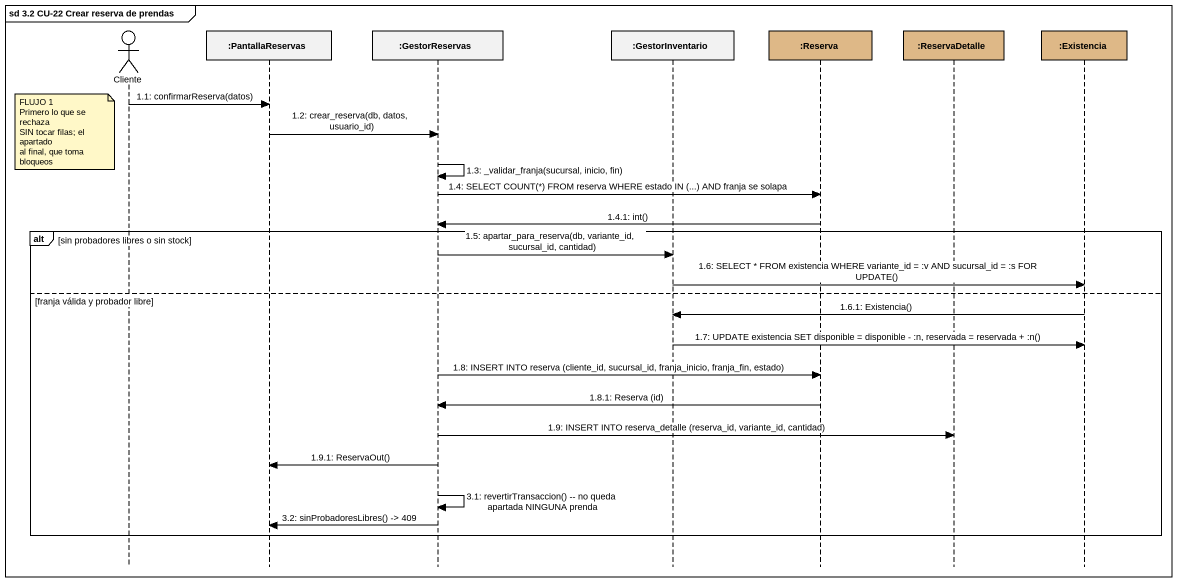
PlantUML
@startuml
mainframe sd 3.2 CU-22 Crear reserva de prendas
hide footbox
actor Cliente
participant ":PantallaReservas" as PantallaReservas
participant ":GestorReservas" as GestorReservas
participant ":GestorInventario" as GestorInventario
participant ":Reserva" as Reserva #DEB887
participant ":ReservaDetalle" as ReservaDetalle #DEB887
participant ":Existencia" as Existencia #DEB887

Cliente -> PantallaReservas : 1.1: confirmarReserva(datos)
note left of Cliente
  FLUJO 1
  Primero lo que se rechaza
  SIN tocar filas; el apartado
  al final, que toma bloqueos
end note
PantallaReservas -> GestorReservas : 1.2: crear_reserva(db, datos, usuario_id)
GestorReservas -> GestorReservas : 1.3: _validar_franja(sucursal, inicio, fin)
GestorReservas -> Reserva : 1.4: SELECT COUNT(*) FROM reserva WHERE estado IN (...) AND franja se solapa
Reserva -> GestorReservas : 1.4.1: int()
alt sin probadores libres o sin stock
  GestorReservas -> GestorInventario : 1.5: apartar_para_reserva(db, variante_id, sucursal_id, cantidad)
  GestorInventario -> Existencia : 1.6: SELECT * FROM existencia WHERE variante_id = :v AND sucursal_id = :s FOR UPDATE()
else franja válida y probador libre
  Existencia -> GestorInventario : 1.6.1: Existencia()
  GestorInventario -> Existencia : 1.7: UPDATE existencia SET disponible = disponible - :n, reservada = reservada + :n()
  GestorReservas -> Reserva : 1.8: INSERT INTO reserva (cliente_id, sucursal_id, franja_inicio, franja_fin, estado)
  Reserva -> GestorReservas : 1.8.1: Reserva (id)
  GestorReservas -> ReservaDetalle : 1.9: INSERT INTO reserva_detalle (reserva_id, variante_id, cantidad)
  GestorReservas -> PantallaReservas : 1.9.1: ReservaOut()
  GestorReservas -> GestorReservas : 3.1: revertirTransaccion() -- no queda apartada NINGUNA prenda
  GestorReservas -> PantallaReservas : 3.2: sinProbadoresLibres() -> 409
end
@enduml
